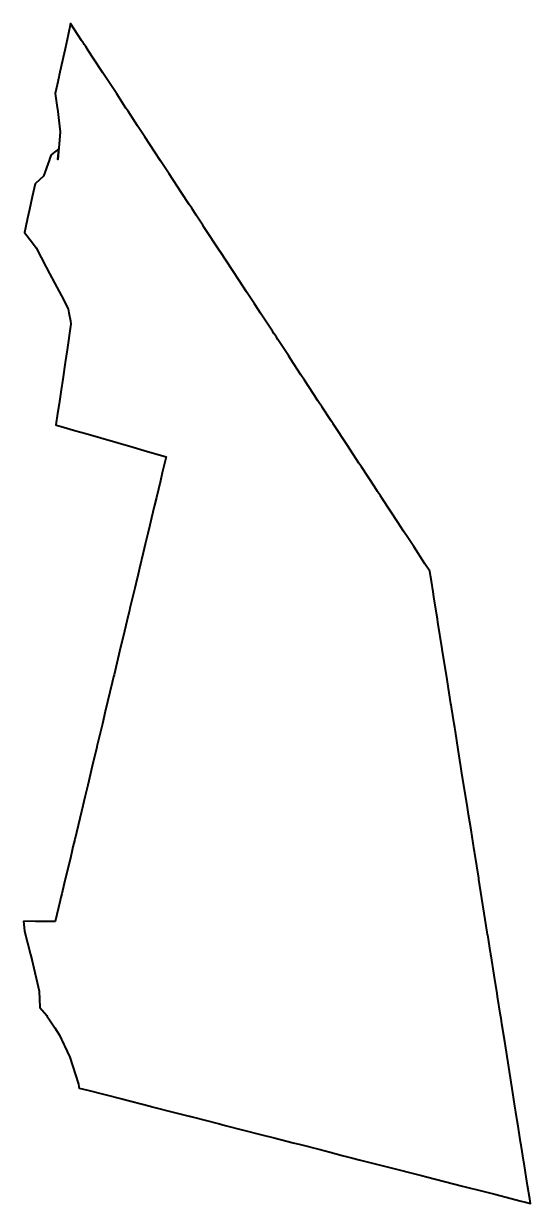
# Model space of a CAD drawing. Header units: metres. Extents: x 808083 to 808134, y 9157452 to 9157571.
import ezdxf

# ---------------------------------------------------------------- set-up
doc = ezdxf.new("R2010")
doc.units = ezdxf.units.M
doc.header["$MEASUREMENT"] = 0
doc.layers.add('2780-21221', color=1, linetype='Continuous')

msp = doc.modelspace()

# ---------------------------------------------------------------- linework, layer by layer
at = {"layer": '2780-21221', "color": 254, "lineweight": 40, "true_color": 0xcccccc}
msp.add_lwpolyline([(808082.6, 9157480.66), (808082.69, 9157479.69), (808082.69, 9157479.67), (808082.7, 9157479.65), (808083.3, 9157477.31), (808083.44, 9157476.8), (808083.44, 9157476.8), (808084.19, 9157473.61), (808084.19, 9157473.6), (808084.24, 9157471.94), (808084.94, 9157471.13), (808085, 9157471.04), (808085.21, 9157470.71), (808085.75, 9157469.89), (808086.23, 9157469.17), (808086.68, 9157468.22), (808086.74, 9157468.08), (808087.29, 9157466.93), (808087.85, 9157465.16), (808088.15, 9157464.23), (808088.2, 9157463.95), (808088.22, 9157463.82), (808089.09, 9157463.6), (808092.52, 9157462.72), (808095.38, 9157461.99), (808095.58, 9157461.94), (808095.86, 9157461.87), (808097.46, 9157461.46), (808099.34, 9157460.98), (808099.39, 9157460.97), (808099.63, 9157460.91), (808102.4, 9157460.2), (808102.99, 9157460.05), (808106.69, 9157459.11), (808107.91, 9157458.79), (808109.86, 9157458.3), (808110.59, 9157458.11), (808112.56, 9157457.61), (808113.57, 9157457.35), (808114.8, 9157457.03), (808115.89, 9157456.76), (808116.53, 9157456.59), (808119.49, 9157455.84), (808122.82, 9157454.99), (808123.32, 9157454.86), (808126.97, 9157453.93), (808129.14, 9157453.37), (808130.21, 9157453.1), (808132.88, 9157452.42), (808133.32, 9157452.31), (808133.82, 9157452.18), (808133.75, 9157452.64), (808133.54, 9157453.98), (808133.32, 9157455.31), (808133.18, 9157456.2), (808133.16, 9157456.33), (808132.88, 9157458.07), (808132.83, 9157458.41), (808132.58, 9157459.98), (808132.49, 9157460.56), (808132.36, 9157461.38), (808132.26, 9157462.01), (808132.05, 9157463.34), (808131.22, 9157468.51), (808130.93, 9157470.32), (808130.89, 9157470.62), (808130.85, 9157470.85), (808130.8, 9157471.17), (808130.5, 9157473.05), (808130.45, 9157473.37), (808130.15, 9157475.23), (808129.84, 9157477.18), (808129.83, 9157477.27), (808129.81, 9157477.36), (808129.79, 9157477.49), (808129.51, 9157479.28), (808129.5, 9157479.29), (808129.46, 9157479.54), (808128.61, 9157484.88), (808128.6, 9157484.99), (808128.19, 9157487.51), (808128.16, 9157487.71), (808128.14, 9157487.87), (808127.82, 9157489.89), (808127.57, 9157491.43), (808127.46, 9157492.13), (808126.87, 9157495.81), (808126.8, 9157496.29), (808126.52, 9157498), (808126.24, 9157499.81), (808126.17, 9157500.22), (808126.11, 9157500.59), (808125.85, 9157502.26), (808125.81, 9157502.51), (808125.79, 9157502.6), (808125.44, 9157504.82), (808125.4, 9157505.06), (808124.91, 9157508.11), (808124.91, 9157508.14), (808124.48, 9157510.85), (808124.42, 9157511.19), (808124.37, 9157511.55), (808124.07, 9157513.41), (808123.99, 9157513.9), (808123.82, 9157514.99), (808123.73, 9157515.56), (808123.66, 9157515.99), (808123.16, 9157516.75), (808122.03, 9157518.47), (808121.43, 9157519.39), (808121, 9157520.03), (808120.7, 9157520.5), (808120.45, 9157520.88), (808118.83, 9157523.34), (808118.67, 9157523.59), (808118.38, 9157524.02), (808118.09, 9157524.47), (808116.74, 9157526.52), (808116.49, 9157526.9), (808115.32, 9157528.68), (808113.88, 9157530.87), (808113.68, 9157531.18), (808112.78, 9157532.55), (808112.35, 9157533.2), (808111.94, 9157533.84), (808110.98, 9157535.28), (808110.63, 9157535.82), (808109.58, 9157537.42), (808109.36, 9157537.76), (808108.3, 9157539.37), (808108.15, 9157539.6), (808108.02, 9157539.8), (808107.9, 9157539.97), (808107.75, 9157540.21), (808106.55, 9157542.04), (808106.3, 9157542.41), (808105.93, 9157542.98), (808105.14, 9157544.18), (808104.38, 9157545.33), (808102.46, 9157548.26), (808102.46, 9157548.27), (808102.45, 9157548.28), (808100.86, 9157550.69), (808100.71, 9157550.93), (808100.04, 9157551.94), (808099.59, 9157552.63), (808099.34, 9157553.01), (808098.57, 9157554.18), (808097.31, 9157556.1), (808096.99, 9157556.59), (808096.45, 9157557.41), (808095.87, 9157558.29), (808094.85, 9157559.84), (808094.39, 9157560.55), (808094.13, 9157560.94), (808093.16, 9157562.42), (808093.04, 9157562.6), (808092.95, 9157562.73), (808092.01, 9157564.17), (808091.41, 9157565.08), (808091.36, 9157565.17), (808091.29, 9157565.27), (808090.61, 9157566.3), (808089.65, 9157567.77), (808089.14, 9157568.55), (808088.88, 9157568.94), (808088.74, 9157569.15), (808088.68, 9157569.25), (808088.62, 9157569.33), (808088.46, 9157569.57), (808087.35, 9157571.26), (808087.1, 9157570.12), (808086.79, 9157568.71), (808086.59, 9157567.83), (808086.19, 9157566.04), (808086.15, 9157565.84), (808085.98, 9157565.08), (808085.79, 9157564.21), (808086.01, 9157562.78), (808086.03, 9157562.65), (808086.3, 9157560.32), (808086.3, 9157560.3), (808086.3, 9157560.29), (808086.07, 9157557.56), (808086.15, 9157558.62), (808085.74, 9157558.27), (808085.4, 9157558.03), (808085.26, 9157557.68), (808085.18, 9157557.45), (808084.63, 9157555.87), (808083.79, 9157555.12), (808083.77, 9157555.1), (808083.48, 9157553.78), (808083.19, 9157552.5), (808083, 9157551.63), (808082.78, 9157550.65), (808082.68, 9157550.19), (808082.68, 9157550.19), (808083.5, 9157549.13), (808083.87, 9157548.64), (808083.88, 9157548.63), (808084.9, 9157546.67), (808085.23, 9157546.04), (808085.95, 9157544.66), (808086.42, 9157543.77), (808087.1, 9157542.48), (808087.17, 9157542.06), (808087.33, 9157541.26), (808087.39, 9157540.94), (808087.35, 9157540.71), (808087, 9157538.34), (808086.81, 9157537.05), (808086.56, 9157535.36), (808086.4, 9157534.28), (808086.19, 9157532.87), (808086.04, 9157531.9), (808085.87, 9157530.75), (808085.94, 9157530.73), (808086.4, 9157530.6), (808087.87, 9157530.17), (808088.9, 9157529.88), (808093.66, 9157528.5), (808093.66, 9157528.5), (808094.8, 9157528.17), (808097.01, 9157527.53), (808096.62, 9157525.93), (808096.43, 9157525.11), (808096.03, 9157523.44), (808095.81, 9157522.52), (808095.53, 9157521.36), (808095.36, 9157520.65), (808095.15, 9157519.78), (808094.9, 9157518.73), (808094.68, 9157517.83), (808094.32, 9157516.3), (808094.1, 9157515.38), (808094.08, 9157515.29), (808093.84, 9157514.29), (808093.58, 9157513.19), (808093.35, 9157512.26), (808093.31, 9157512.06), (808093.04, 9157510.94), (808092.69, 9157509.5), (808092.41, 9157508.33), (808091.74, 9157505.54), (808091.7, 9157505.34), (808091.63, 9157505.05), (808091.55, 9157504.75), (808091.09, 9157502.82), (808090.86, 9157501.83), (808090.56, 9157500.6), (808090.08, 9157498.56), (808090.01, 9157498.31), (808090, 9157498.23), (808089.53, 9157496.31), (808089.08, 9157494.39), (808088.82, 9157493.33), (808088.44, 9157491.72), (808087.77, 9157488.92), (808087.59, 9157488.18), (808087.47, 9157487.68), (808087.36, 9157487.21), (808086.71, 9157484.48), (808086.46, 9157483.44), (808086.36, 9157483.04), (808086.33, 9157482.93), (808086.29, 9157482.75), (808085.78, 9157480.62), (808084.51, 9157480.64), (808083.82, 9157480.64)], close=True, dxfattribs=at)

doc.saveas('drawing.dxf')
